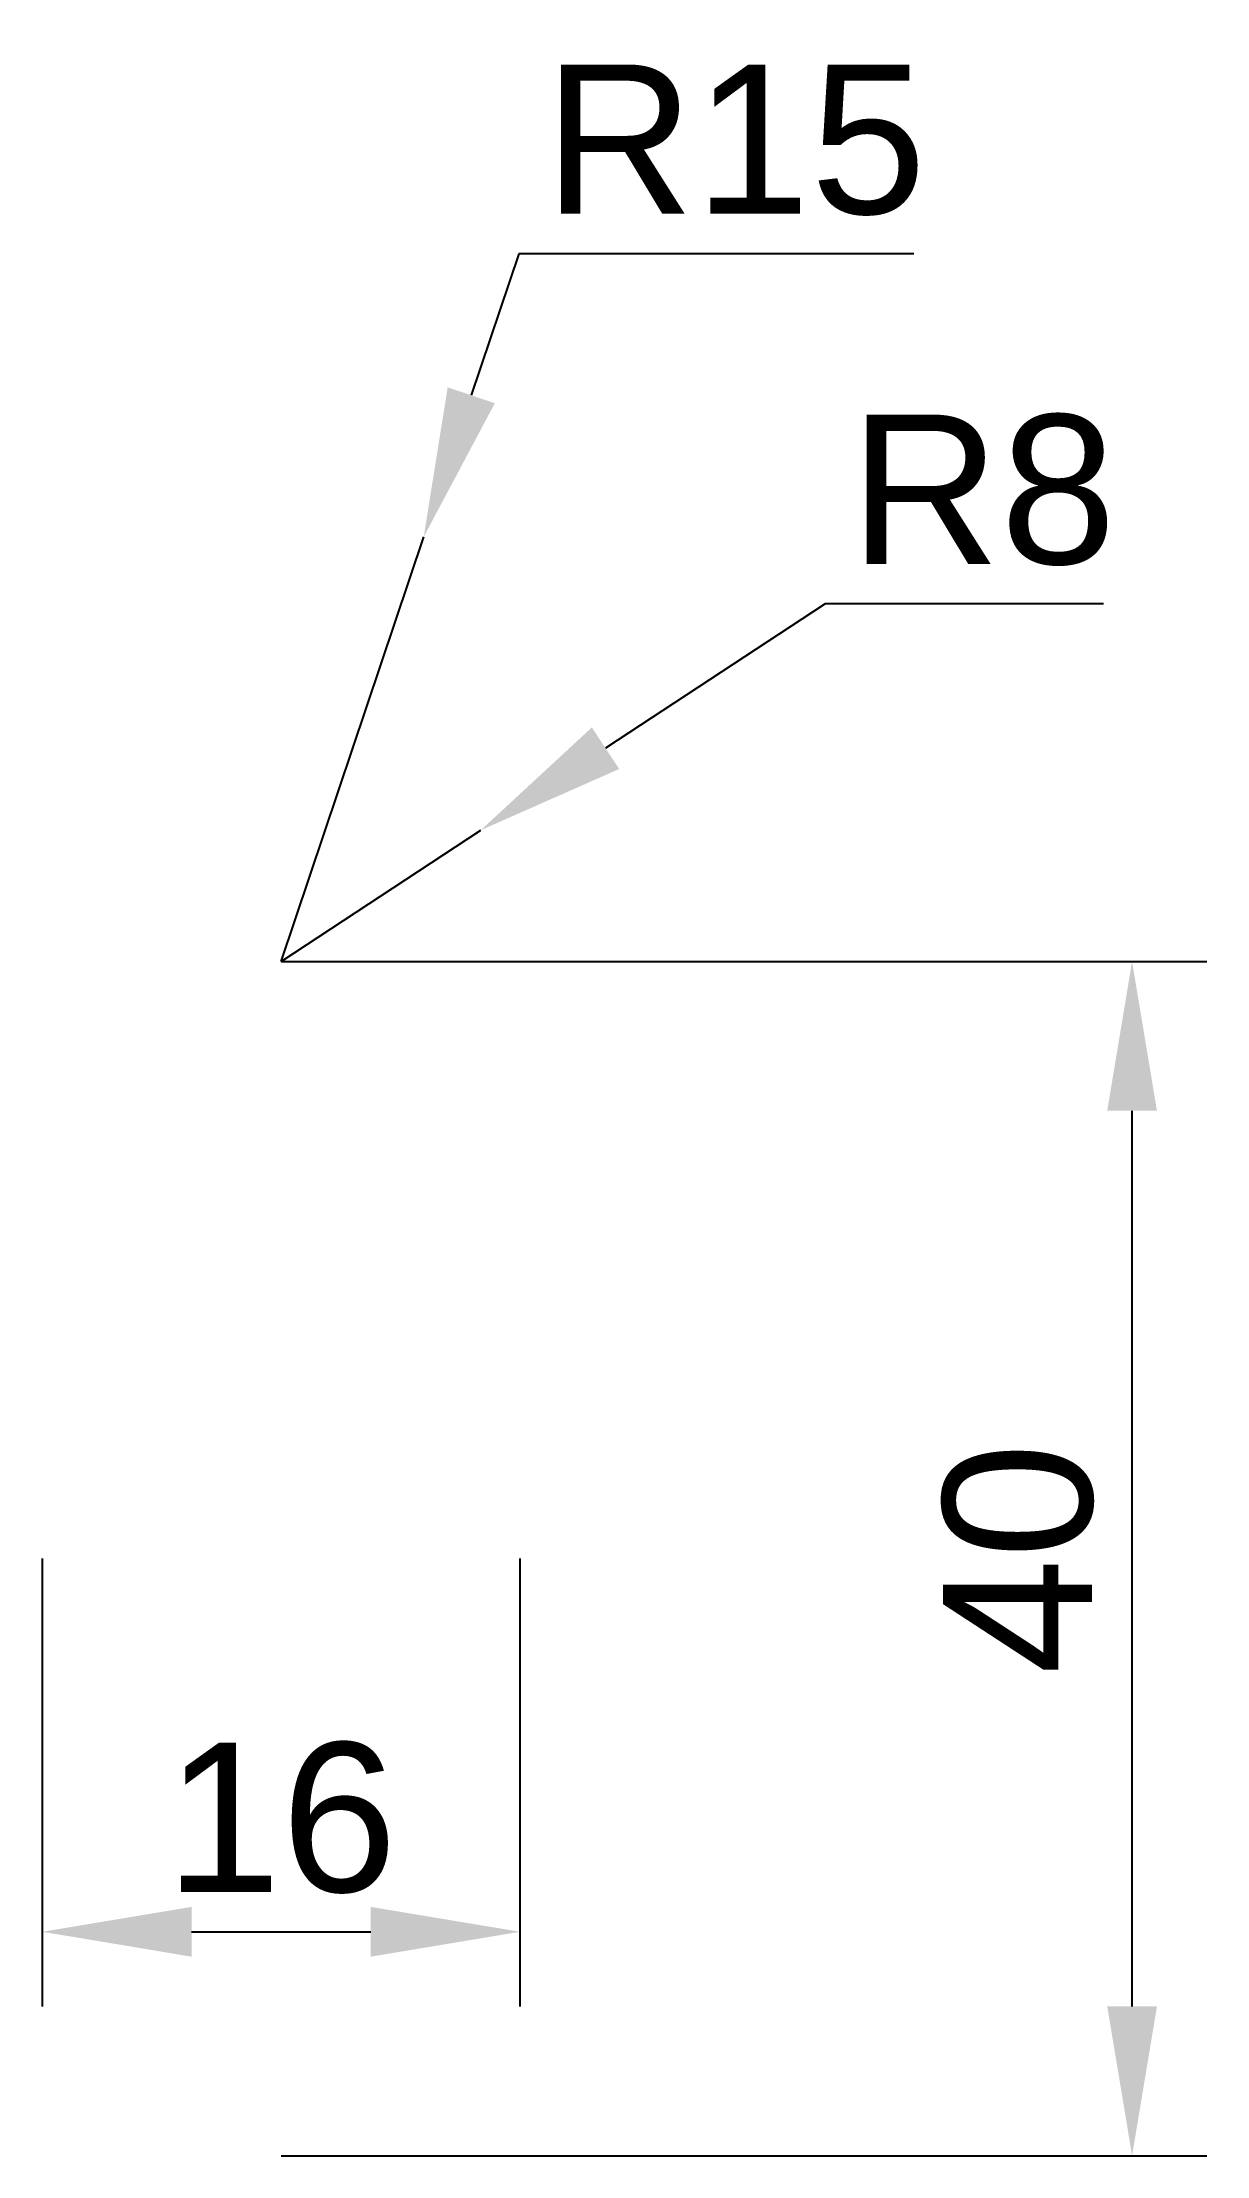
# Model space of a CAD drawing. Header units: millimetres. Extents: x 54.7 to 93.7, y 12.7 to 83.5.
import ezdxf

# ---------------------------------------------------------------- set-up
doc = ezdxf.new("R2010")
doc.units = ezdxf.units.MM
doc.styles.get("Standard").update_dxf_attribs({"font": 'arial.ttf'})
doc.dimstyles.new('ISO-25', dxfattribs={"dimscale": 2, "dimtxt": 2.5, "dimasz": 2.5, "dimexe": 1.25, "dimexo": 0, "dimtad": 1, "dimtoh": 1, "dimtxsty": 'Standard', "dimcen": 2.5, "dimadec": 0, "dimazin": 0, "dimtfac": 1, "dimtmove": 0, "dimatfit": 3, "dimfxl": 1, "dimarcsym": 0})

# ---------------------------------------------------------------- blocks, each defined once
blk = doc.blocks.new('*D3')
at = {"color": 0, "lineweight": -2, "transparency": 16777216}
for p, q in [((80.953, 64.694), (73.597, 59.861)), ((90.276, 64.694), (80.953, 64.694)), ((62.733, 52.722), (69.419, 57.115))]:
    blk.add_line(p, q, dxfattribs=at)
at = {"color": 0, "transparency": 16777216}
blk.add_solid([(73.14, 60.557), (74.055, 59.164), (69.419, 57.115)], dxfattribs=at)
at = {"layer": 'Defpoints', "color": 0, "transparency": 16777216}
for p in [(69.419, 57.115, 15), (62.733, 52.722, 15)]:
    blk.add_point(p, dxfattribs=at)
at = {"color": 0, "transparency": 16777216, "insert": (86.239, 68.497), "char_height": 5, "attachment_point": 5}
blk.add_mtext('R8', dxfattribs=at)
blk = doc.blocks.new('*D4')
at = {"color": 0, "lineweight": -2, "transparency": 16777216}
for p, q in [((70.694, 76.42), (69.101, 71.68)), ((83.929, 76.42), (70.694, 76.42)), ((62.733, 52.722), (67.509, 66.941))]:
    blk.add_line(p, q, dxfattribs=at)
at = {"color": 0, "transparency": 16777216}
blk.add_solid([(68.311, 71.946), (69.891, 71.415), (67.509, 66.941)], dxfattribs=at)
at = {"layer": 'Defpoints', "color": 0, "transparency": 16777216}
for p in [(67.509, 66.941, 15), (62.733, 52.722, 15)]:
    blk.add_point(p, dxfattribs=at)
at = {"color": 0, "transparency": 16777216, "insert": (77.936, 80.223), "char_height": 5, "attachment_point": 5}
blk.add_mtext('R15', dxfattribs=at)
blk = doc.blocks.new('*D5')
at = {"color": 0, "lineweight": -2, "transparency": 16777216}
for p, q in [((54.733, 32.722), (54.733, 17.722)), ((70.733, 32.722), (70.733, 17.722)), ((59.733, 20.222), (65.733, 20.222))]:
    blk.add_line(p, q, dxfattribs=at)
at = {"color": 0, "transparency": 16777216}
for points in [[(59.733, 21.055), (59.733, 19.388), (54.733, 20.222)], [(65.733, 21.055), (65.733, 19.388), (70.733, 20.222)]]:
    blk.add_solid(points, dxfattribs=at)
at = {"layer": 'Defpoints', "color": 0, "transparency": 16777216}
for p in [(54.733, 32.722), (70.733, 32.722), (70.733, 20.222)]:
    blk.add_point(p, dxfattribs=at)
at = {"color": 0, "transparency": 16777216, "insert": (62.733, 24.024), "char_height": 5, "attachment_point": 5}
blk.add_mtext('16', dxfattribs=at)
blk = doc.blocks.new('*D6')
at = {"color": 0, "lineweight": -2, "transparency": 16777216}
for p, q in [((62.733, 52.722), (93.734, 52.722)), ((91.234, 17.722), (91.234, 47.722)), ((62.733, 12.722), (93.734, 12.722))]:
    blk.add_line(p, q, dxfattribs=at)
at = {"color": 0, "transparency": 16777216}
for points in [[(90.401, 47.722), (92.067, 47.722), (91.234, 52.722)], [(90.401, 17.722), (92.067, 17.722), (91.234, 12.722)]]:
    blk.add_solid(points, dxfattribs=at)
at = {"layer": 'Defpoints', "color": 0, "transparency": 16777216}
for p in [(62.733, 52.722), (91.234, 52.722), (62.733, 12.722)]:
    blk.add_point(p, dxfattribs=at)
at = {"color": 0, "transparency": 16777216, "insert": (87.431, 32.722), "char_height": 5, "attachment_point": 5, "rotation": 90}
blk.add_mtext('40', dxfattribs=at)

msp = doc.modelspace()

# ---------------------------------------------------------------- dimensions: what is measured, and where the dimension line sits
for mpoint, picture, middle in [((67.509, 66.941, 15), '*D4', (77.936, 76.42)), ((69.419, 57.115, 15), '*D3', (86.239, 64.694))]:
    dim = msp.add_radius_dim(center=(62.733, 52.722, 15), mpoint=mpoint, dimstyle='ISO-25')
    dim.commit()
    dim.dimension.update_dxf_attribs({"geometry": picture, "text_midpoint": middle, "dimtype": 164})
dim = msp.add_linear_dim(base=(91.234, 52.722), p1=(62.733, 12.722), p2=(62.733, 52.722), angle=90, dimstyle='ISO-25')
dim.commit()
dim.dimension.update_dxf_attribs({"geometry": '*D6', "text_midpoint": (87.431, 32.722)})
dim = msp.add_linear_dim(base=(70.733, 20.222), p1=(54.733, 32.722), p2=(70.733, 32.722), dimstyle='ISO-25')
dim.commit()
dim.dimension.update_dxf_attribs({"geometry": '*D5', "text_midpoint": (62.733, 20.222), "dimtype": 160})

doc.saveas('drawing.dxf')
